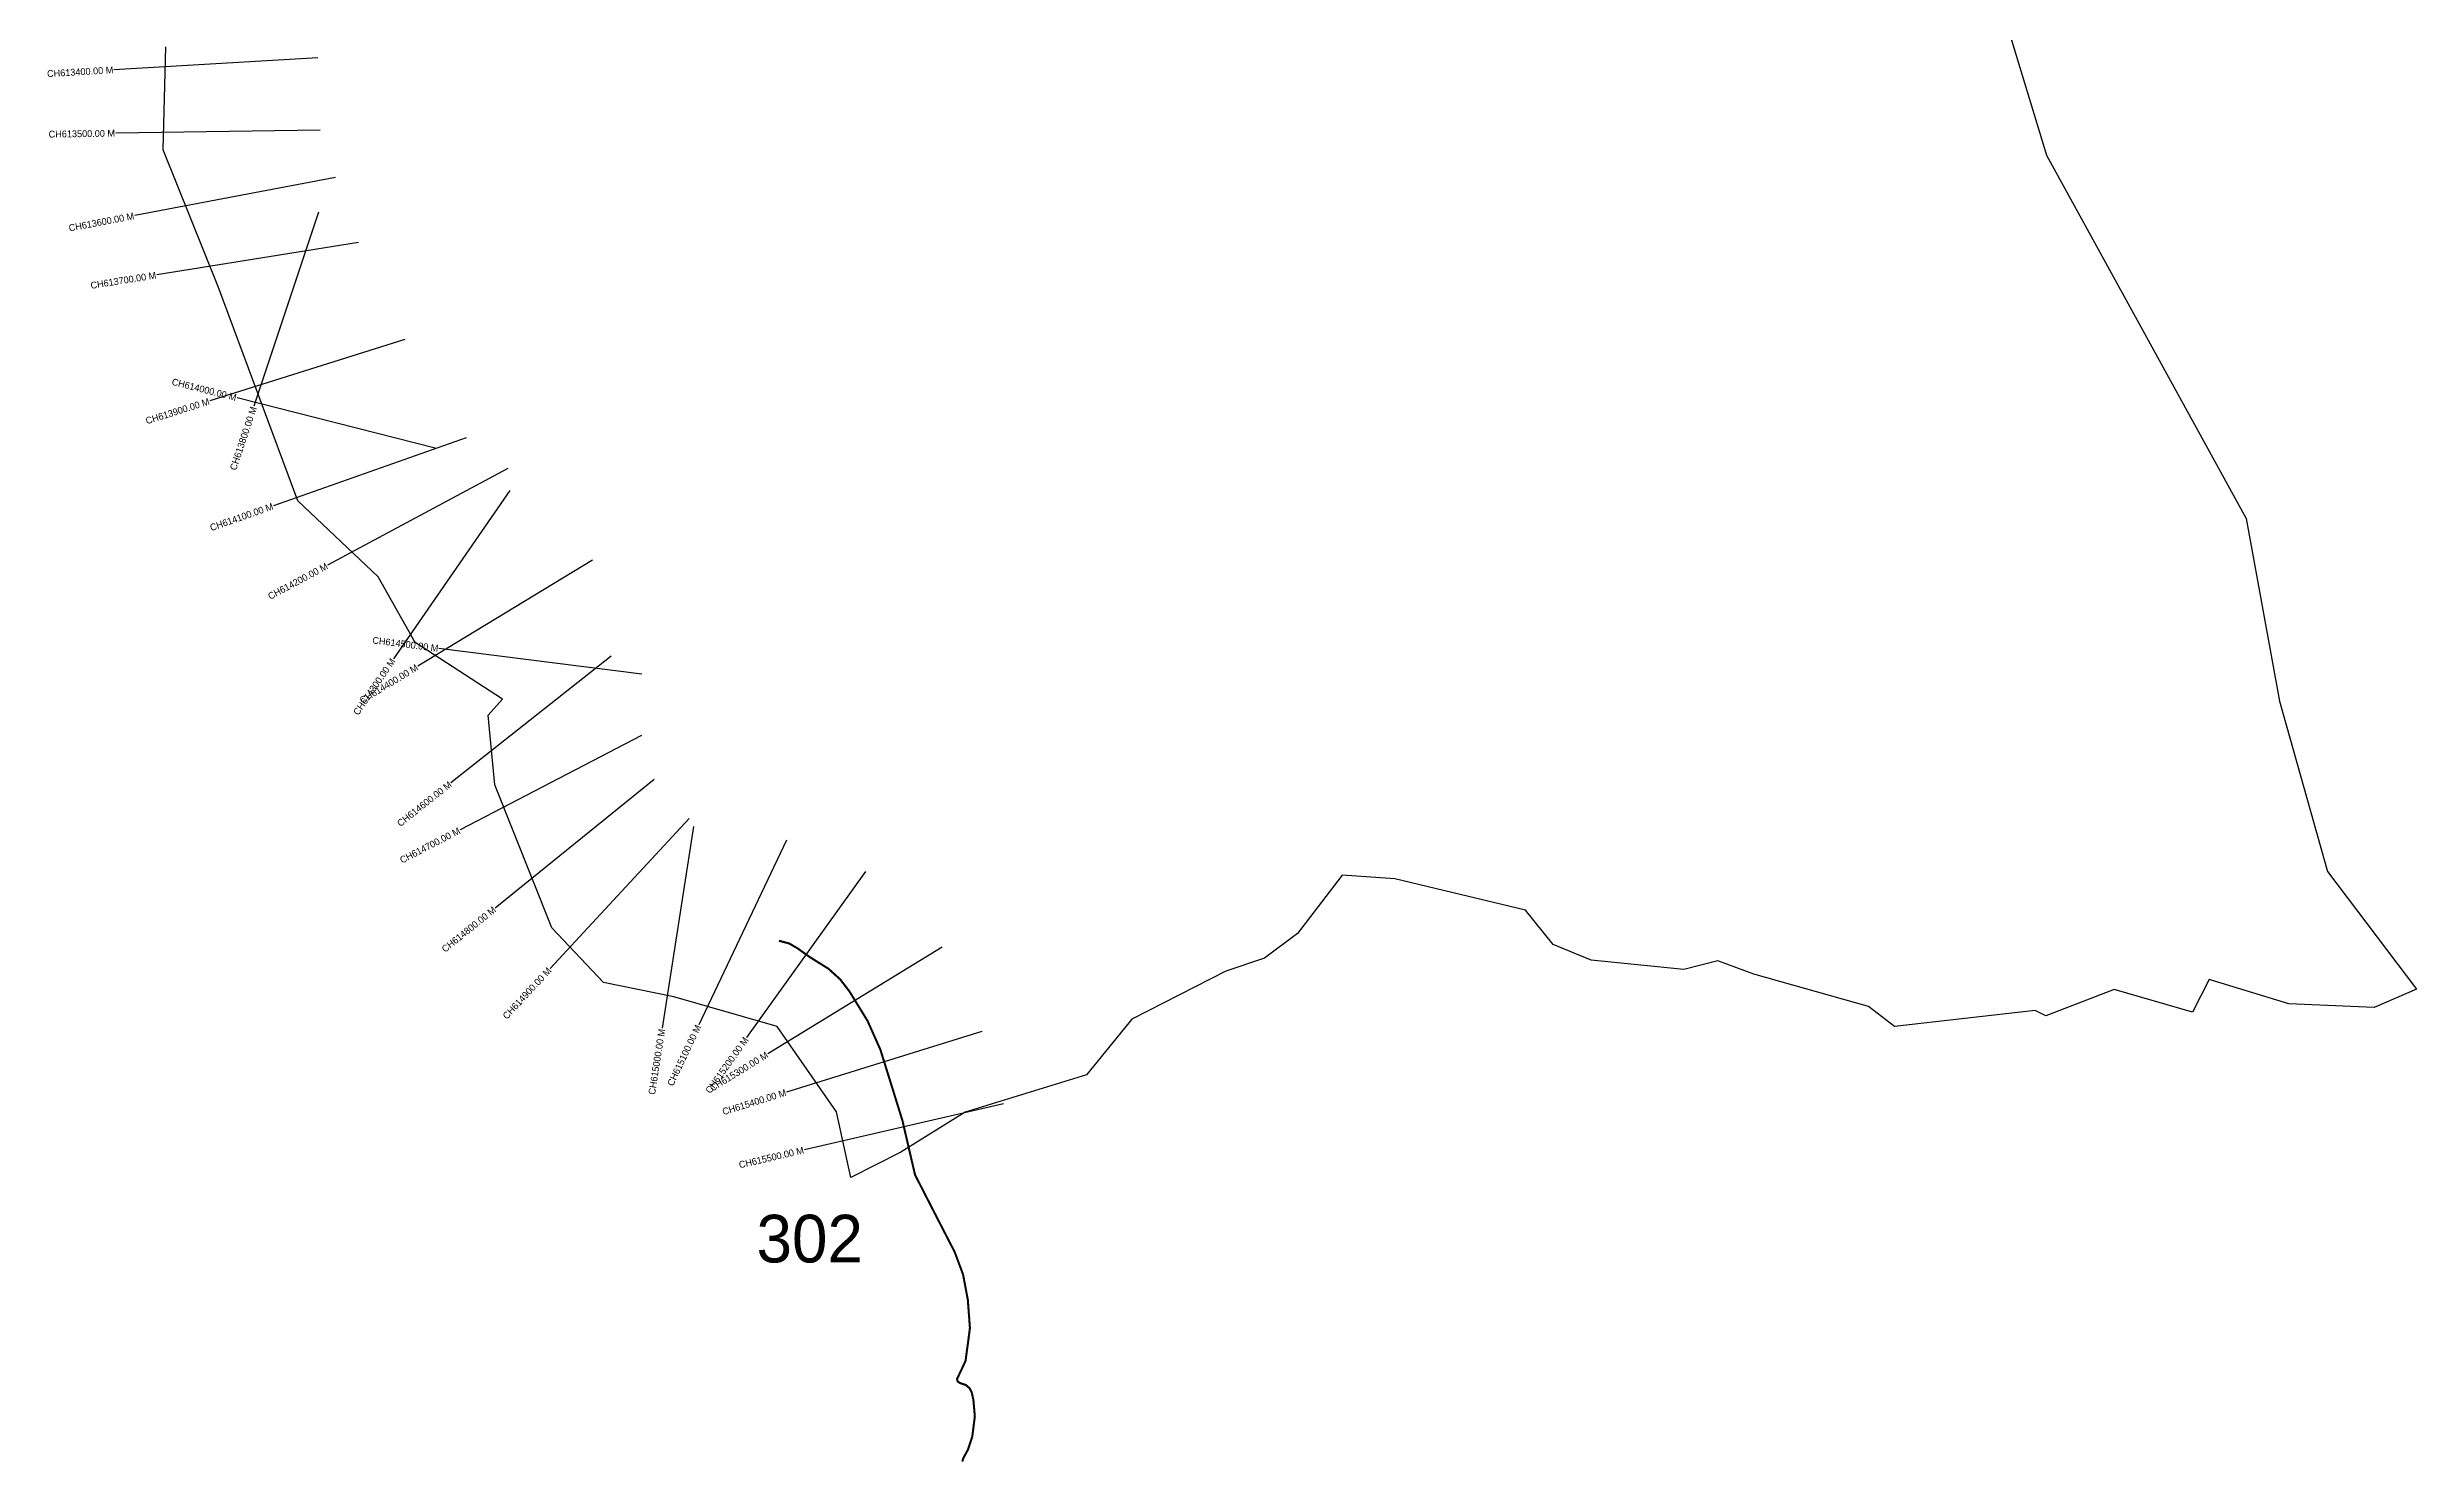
# Model space of a CAD drawing. Header units: metres. Extents: x 320700 to 325188, y 1821973 to 1826829.
# Drawn here: x 321711 to 325188, y 1821973 to 1824050 of the extents above; entities that cross this region are included whole.
import ezdxf
from ezdxf.enums import TextEntityAlignment as Align

# ---------------------------------------------------------------- set-up
doc = ezdxf.new("R2010")
doc.units = ezdxf.units.M
for name, color, linetype in [('CS', 134, 'Continuous'), ('CSMark', 6, 'Continuous'), ('NATURALLY PROTECTED', 3, 'Continuous')]:
    doc.layers.add(name, color=color, linetype=linetype)

msp = doc.modelspace()

# ---------------------------------------------------------------- linework, layer by layer
at = {"color": 6}
msp.add_lwpolyline([(324472, 1824461.4), (324644.9, 1823891.8), (324938.2, 1823358.2), (324986.8, 1823090.4), (325057.6, 1822840.2), (325188.3, 1822667.8), (325126.2, 1822640.6), (325000.8, 1822646.1), (324883.9, 1822681.7), (324859.5, 1822633.7), (324744.5, 1822667.3), (324644.2, 1822628.7), (324628.2, 1822636.4), (324421.9, 1822612.6), (324383.8, 1822642.2), (324215.6, 1822689.6), (324162.9, 1822709.3), (324112.8, 1822696.3), (323977, 1822710), (323921, 1822733.2), (323880.6, 1822783.7), (323688.9, 1822829.4), (323611.6, 1822834.8), (323546, 1822749.2), (323497.4, 1822713.1), (323440.9, 1822694.1), (323302.5, 1822623.5), (323236.4, 1822542.1), (323057.9, 1822486.9), (322963.7, 1822428.4), (322890.5, 1822391), (322869.4, 1822487.5), (322782, 1822612.6), (322630.7, 1822656.2), (322527.1, 1822677.4), (322451.7, 1822757.8), (322367.9, 1822967.5), (322358.3, 1823069.8), (322379.2, 1823093.1), (322250.9, 1823176.4), (322196.4, 1823273), (322078.5, 1823384.5), (321962.4, 1823697.4), (321881.2, 1823899.5), (321885, 1824050.8)], dxfattribs=at)
at = {"layer": 'CS'}
for p, q in [((322108.3, 1824034.5), (321808.8, 1824017)), ((322111.3, 1823928.4), (321811.4, 1823923.9)), ((322134, 1823858.9), (321839.3, 1823802.9)), ((322109.2, 1823807.8), (322014.4, 1823523.2)), ((322167.8, 1823763.4), (321871.6, 1823715.8)), ((322235.7, 1823621), (321949.5, 1823530.9)), ((322280.3, 1823461.7), (321989.5, 1823535.4)), ((322326, 1823476.8), (322043, 1823377.2)), ((322386.8, 1823431.9), (322122.5, 1823289.9)), ((322389.7, 1823399.3), (322219.1, 1823152.5)), ((322511, 1823297.4), (322254.7, 1823141.5)), ((322583.5, 1823129.9), (322285.9, 1823167.7)), ((322538.6, 1823156.6), (322303.3, 1822970.4)), ((322583.1, 1823039.7), (322316.8, 1822901.6)), ((322601.6, 1822975.2), (322368.3, 1822786.6)), ((322652.9, 1822918), (322448.9, 1822698.1)), ((322659.4, 1822906.6), (322613.2, 1822610.2)), ((322796, 1822886.2), (322667.1, 1822615.3)), ((322912, 1822840.5), (322737.4, 1822596.6)), ((323024.4, 1822729.4), (322768.5, 1822572.8)), ((323082.4, 1822605.7), (322796, 1822516.6)), ((323114.4, 1822499.2), (322822.1, 1822431.7))]:
    msp.add_line(p, q, dxfattribs=at)
at = {"layer": 'NATURALLY PROTECTED', "const_width": 3, "flags": 128}
msp.add_lwpolyline([(322784.8, 1822738.7), (322799.8, 1822734.7), (322811.6, 1822727.9), (322829.5, 1822715.1), (322857.5, 1822697.6), (322874.7, 1822682), (322888.3, 1822664.3), (322914.9, 1822621), (322933.7, 1822578.8), (322948.4, 1822531.6), (322966.1, 1822474.6), (322984.5, 1822395.2), (323015.2, 1822335.3), (323042.9, 1822281.5), (323055, 1822248.9), (323062, 1822211.7), (323065.1, 1822170.4), (323062.9, 1822153.5), (323061.6, 1822143.7), (323060.3, 1822134.6), (323058.7, 1822122), (323055.6, 1822115.5), (323051.6, 1822106.9), (323048.5, 1822100.4), (323046.2, 1822095.6), (323047.1, 1822091.8), (323050.9, 1822089.4), (323059.2, 1822086.6), (323064.8, 1822081.7), (323067.9, 1822075.2), (323070.2, 1822064.8), (323072.3, 1822040.4), (323068.5, 1822010.6), (323062.1, 1821991.6), (323055, 1821978.5), (323054, 1821974.3)], dxfattribs=at)

# ---------------------------------------------------------------- texts
at = {"insert": (322751.9, 1822336.5), "char_height": 70, "attachment_point": 1}
msp.add_mtext_dynamic_manual_height_columns('302', width=95.172, gutter_width=1, heights=[0], dxfattribs=at)
at = {"layer": 'CSMark'}
for s, rotation, p in [('CH613400.00 M', 3.3517, (321807.9, 1824016.9)), ('CH613500.00 M', 0.862, (321810.4, 1823923.9)), ('CH613600.00 M', 10.7643, (321838.3, 1823802.7)), ('CH613700.00 M', 9.1233, (321870.7, 1823715.7)), ('CH614000.00 M', 345.7659, (321988.5, 1823535.7)), ('CH613900.00 M', 17.4833, (321948.6, 1823530.6)), ('CH613800.00 M', 71.5753, (322014.1, 1823522.2)), ('CH614100.00 M', 19.3976, (322042, 1823376.8)), ('CH614200.00 M', 28.2516, (322121.6, 1823289.4)), ('CH614500.00 M', 352.7718, (322284.9, 1823167.8)), ('CH614300.00 M', 55.3647, (322218.6, 1823151.6)), ('CH614400.00 M', 31.3192, (322253.8, 1823141)), ('CH614600.00 M', 38.3517, (322302.6, 1822969.8)), ('CH614700.00 M', 27.4217, (322315.9, 1822901.1)), ('CH614800.00 M', 38.9442, (322367.5, 1822786)), ('CH614900.00 M', 47.138, (322448.2, 1822697.3)), ('CH615000.00 M', 81.1244, (322613, 1822609.2)), ('CH615100.00 M', 64.5499, (322666.6, 1822614.4)), ('CH615200.00 M', 54.4117, (322736.8, 1822595.7)), ('CH615300.00 M', 31.4636, (322767.6, 1822572.3)), ('CH615400.00 M', 17.2891, (322795, 1822516.3)), ('CH615500.00 M', 13.0005, (322821.1, 1822431.5))]:
    msp.add_text(s, height=10, rotation=rotation, dxfattribs=at).set_placement(p, align=Align.MIDDLE_RIGHT)

doc.saveas('drawing.dxf')
